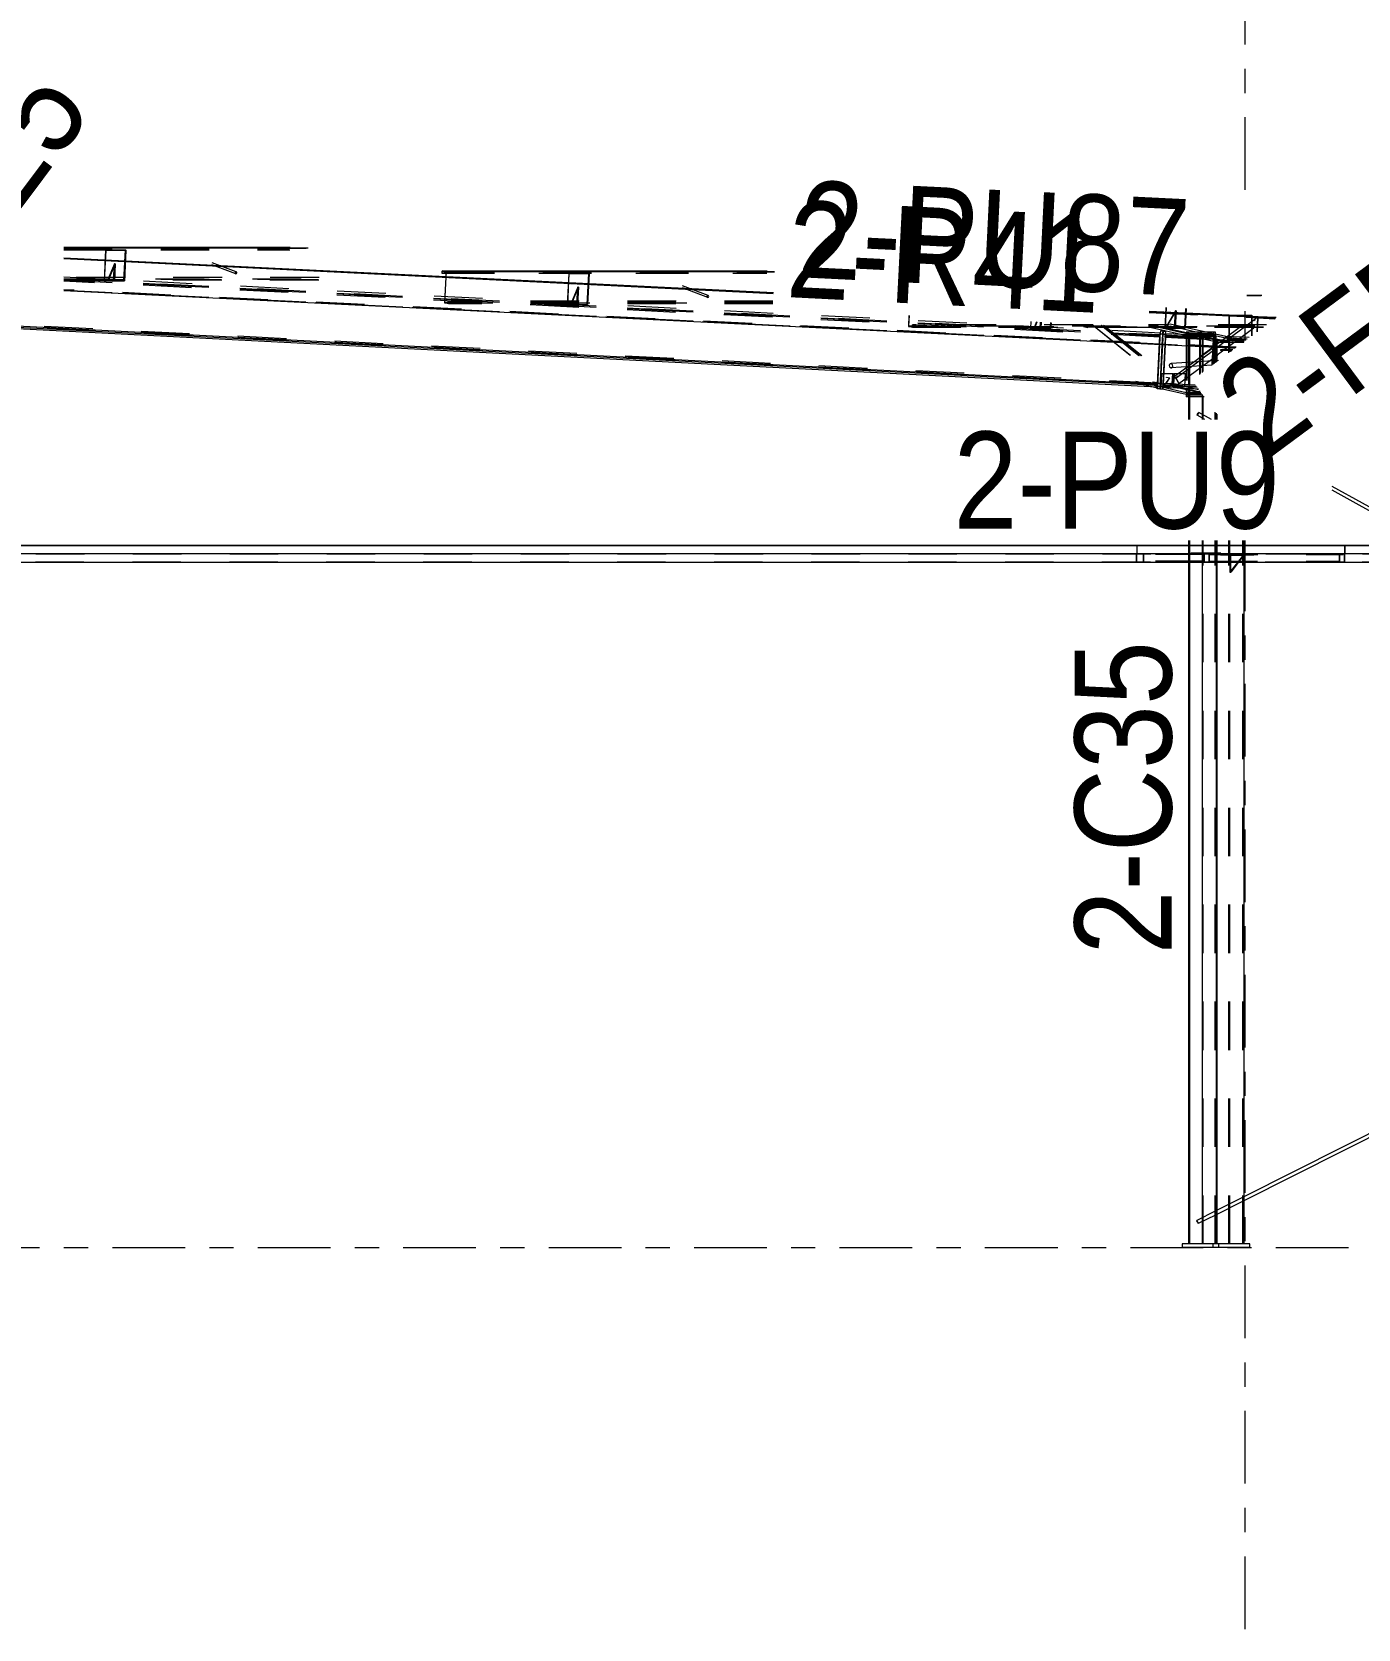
# Model space of a CAD drawing. Header units: millimetres. Extents: x -72 to 1100, y -472 to 348.
# Drawn here: x 874.2 to 928.9, y -15.8 to 50.2 of the extents above; entities that cross this region are included whole.
import ezdxf

# ---------------------------------------------------------------- set-up
doc = ezdxf.new("R2010")
doc.units = ezdxf.units.MM
for name, pattern in [('XKITLINE00', [0]), ('XKITLINE02', [4, 2, -2]), ('XKITLINE03', [6, 3, -1, 1, -1])]:
    doc.linetypes.add(name, pattern=pattern)
for name, color, linetype, lineweight in [('Part', 2, 'Continuous', 0), ('PartMark', 7, 'Continuous', 0), ('S-grid', 1, 'Continuous', 0)]:
    doc.layers.add(name, color=color, linetype=linetype, lineweight=lineweight)
doc.styles.add('ARIAL', font='ARIAL.TTF')

# ---------------------------------------------------------------- blocks, each defined once
blk = doc.blocks.new('*A6')
at = {"layer": 'S-grid', "color": 1, "linetype": 'XKITLINE03', "lineweight": 0}
blk.add_line((-22.448, 0), (1057.351, 0), dxfattribs=at)
blk = doc.blocks.new('*A737')
at = {"layer": 'Part', "color": 7, "linetype": 'XKITLINE02', "lineweight": 0}
for p, q in [((921.166, 36.431), (921.154, 36.388)), ((921.154, 36.388), (921.162, 36.342)), ((921.162, 36.342), (921.186, 36.307)), ((921.193, 36.46), (921.166, 36.431)), ((921.186, 36.307), (921.22, 36.29)), ((921.229, 36.468), (921.193, 36.46)), ((922.923, 36.409), (921.22, 36.29)), ((921.22, 36.29), (921.256, 36.298)), ((923.187, 36.604), (921.229, 36.468)), ((921.263, 36.452), (921.229, 36.468)), ((921.256, 36.298), (921.283, 36.327)), ((921.287, 36.416), (921.263, 36.452)), ((921.283, 36.327), (921.295, 36.371)), ((921.295, 36.371), (921.287, 36.416))]:
    blk.add_line(p, q, dxfattribs=at)
blk = doc.blocks.new('*A738')
at = {"layer": 'Part', "color": 2, "linetype": 'XKITLINE00', "lineweight": 0}
for p, q in [((919.806, 28.263), (919.806, 28.62)), ((987.113, 28.62), (919.806, 28.62)), ((919.825, 28.951), (919.825, 28.964)), ((983.722, 28.964), (919.825, 28.964)), ((983.876, 28.951), (919.825, 28.951)), ((919.827, 28.62), (919.827, 28.951)), ((987.113, 28.62), (987.113, 28.263)), ((987.133, 28.62), (987.133, 28.789)), ((987.113, 28.263), (919.806, 28.263))]:
    blk.add_line(p, q, dxfattribs=at)
at = {"layer": 'Part', "color": 7, "linetype": 'XKITLINE02', "lineweight": 0}
for p, q in [((987.133, 28.607), (919.807, 28.607)), ((919.807, 28.607), (919.807, 28.276)), ((919.827, 28.951), (919.825, 28.951)), ((919.827, 28.607), (919.827, 28.964)), ((987.133, 28.62), (987.113, 28.62)), ((987.113, 28.276), (987.113, 28.607)), ((987.133, 28.789), (987.133, 28.607)), ((919.808, 28.263), (919.806, 28.263)), ((919.807, 28.276), (919.808, 28.276)), ((987.114, 28.276), (919.807, 28.276)), ((919.808, 28.276), (919.808, 28.263)), ((987.113, 28.263), (987.114, 28.263)), ((987.114, 28.263), (987.113, 28.263)), ((987.114, 28.263), (987.114, 28.276))]:
    blk.add_line(p, q, dxfattribs=at)
blk = doc.blocks.new('*A739')
at = {"layer": 'Part', "color": 2, "linetype": 'XKITLINE00', "lineweight": 0}
blk.add_line((924.359, 39.293), (924.979, 39.293), dxfattribs=at)
at = {"layer": 'Part', "color": 7, "linetype": 'XKITLINE02', "lineweight": 0}
for p, q in [((924.359, 39.282), (924.949, 39.282)), ((917.627, 38.091), (917.622, 38.002)), ((917.622, 38.002), (917.789, 37.965)), ((917.622, 38.002), (919.37, 38.002)), ((917.633, 38.091), (917.629, 38.013)), ((917.783, 37.979), (917.629, 38.013)), ((919.146, 38.013), (917.629, 38.013)), ((917.788, 38.072), (917.783, 37.979)), ((919.828, 37.979), (917.783, 37.979)), ((917.794, 38.071), (917.788, 38.072)), ((917.988, 38.072), (917.788, 38.072)), ((917.789, 37.965), (917.794, 38.071)), ((920.105, 37.965), (917.789, 37.965)), ((918.014, 38.071), (917.794, 38.071)), ((920.297, 37.965), (920.105, 37.965)), ((925.023, 37.965), (920.297, 37.965)), ((925.042, 37.979), (920.298, 37.979)), ((920.299, 38.002), (924.661, 38.002)), ((924.691, 38.013), (920.3, 38.013)), ((925.167, 38.071), (920.302, 38.071)), ((925.169, 38.072), (920.303, 38.072))]:
    blk.add_line(p, q, dxfattribs=at)
blk = doc.blocks.new('*A740')
at = {"layer": 'Part', "color": 2, "linetype": 'XKITLINE00', "lineweight": 0}
for p, q in [((924.359, 39.293), (924.979, 39.293)), ((910.561, 37.965), (910.512, 37.976)), ((910.556, 37.979), (910.513, 37.988)), ((910.56, 38.072), (910.556, 37.979)), ((910.566, 38.071), (910.56, 38.072)), ((910.707, 38.072), (910.56, 38.072)), ((910.561, 37.965), (910.566, 38.071)), ((910.728, 37.965), (910.561, 37.965)), ((910.733, 38.071), (910.566, 38.071))]:
    blk.add_line(p, q, dxfattribs=at)
at = {"layer": 'Part', "color": 7, "linetype": 'XKITLINE02', "lineweight": 0}
for p, q in [((924.359, 39.282), (924.949, 39.282)), ((910.417, 38.458), (910.394, 38.002)), ((910.423, 38.458), (910.401, 38.013)), ((910.394, 38.002), (919.37, 38.002)), ((910.512, 37.976), (910.394, 38.002)), ((919.146, 38.013), (910.401, 38.013)), ((910.513, 37.988), (910.401, 38.013)), ((910.556, 37.979), (919.828, 37.979)), ((917.988, 38.072), (910.707, 38.072)), ((920.105, 37.965), (910.728, 37.965)), ((918.014, 38.071), (910.733, 38.071)), ((920.297, 37.965), (920.105, 37.965)), ((925.023, 37.965), (920.297, 37.965)), ((920.298, 37.979), (925.042, 37.979)), ((920.299, 38.002), (924.661, 38.002)), ((924.691, 38.013), (920.3, 38.013)), ((925.167, 38.071), (920.302, 38.071)), ((925.169, 38.072), (920.303, 38.072))]:
    blk.add_line(p, q, dxfattribs=at)
blk = doc.blocks.new('*A741')
at = {"layer": 'Part', "color": 7, "linetype": 'XKITLINE02', "lineweight": 0}
for p, q in [((921.874, 37.622), (920.298, 37.976)), ((921.874, 37.701), (920.302, 38.054)), ((922.404, 37.622), (920.459, 38.059)), ((920.516, 38.056), (922.448, 37.622)), ((922.978, 37.701), (921.195, 38.102)), ((921.195, 38.023), (922.978, 37.622)), ((922.978, 37.701), (921.874, 37.701)), ((921.874, 37.701), (921.874, 37.622)), ((921.874, 37.622), (922.404, 37.622)), ((922.404, 37.622), (922.404, 36.024)), ((922.448, 36.056), (922.448, 37.622)), ((922.448, 37.622), (922.978, 37.622)), ((922.978, 37.622), (922.978, 37.701)), ((920.898, 35.486), (919.78, 35.737)), ((920.429, 35.512), (919.78, 35.658)), ((921.569, 35.454), (920.459, 35.703)), ((922.448, 35.266), (920.516, 35.701)), ((921.195, 35.667), (922.36, 35.405)), ((920.765, 35.437), (920.655, 35.461)), ((920.877, 35.411), (920.776, 35.434)), ((921.195, 35.588), (922.43, 35.31)), ((922.404, 35.266), (921.858, 35.389)), ((921.874, 35.266), (921.858, 35.27)), ((921.874, 35.187), (921.858, 35.191)), ((922.404, 35.266), (921.874, 35.266)), ((921.874, 35.266), (921.874, 35.187)), ((921.874, 35.187), (922.522, 35.187)), ((922.404, 35.346), (922.404, 35.266)), ((922.448, 35.266), (922.448, 35.287)), ((922.463, 35.266), (922.448, 35.266))]:
    blk.add_line(p, q, dxfattribs=at)
at = {"layer": 'Part', "color": 2, "linetype": 'XKITLINE00', "lineweight": 0}
for p, q in [((920.655, 35.461), (920.429, 35.512)), ((920.776, 35.434), (920.765, 35.437)), ((921.858, 35.191), (920.877, 35.411)), ((921.858, 35.27), (920.898, 35.486)), ((921.858, 35.389), (921.569, 35.454))]:
    blk.add_line(p, q, dxfattribs=at)
blk = doc.blocks.new('*A742')
at = {"layer": 'Part', "color": 7, "linetype": 'XKITLINE02', "lineweight": 0}
for p, q in [((922.593, 28.607), (919.884, 28.607)), ((919.884, 28.607), (919.884, 28.593)), ((922.582, 28.593), (919.884, 28.593)), ((920.093, 28.321), (920.093, 28.593)), ((920.105, 28.321), (920.105, 28.607)), ((922.372, 28.593), (922.372, 28.607)), ((922.582, 28.321), (922.582, 28.593)), ((922.593, 28.607), (922.593, 28.321)), ((922.593, 28.321), (920.093, 28.321))]:
    blk.add_line(p, q, dxfattribs=at)
blk = doc.blocks.new('*A743')
at = {"layer": 'Part', "color": 7, "linetype": 'XKITLINE02', "lineweight": 0}
for p, q in [((921, 37.607), (920.901, 35.604)), ((920.999, 37.603), (920.982, 37.242)), ((920.989, 37.556), (920.992, 37.62)), ((920.999, 37.603), (920.989, 37.556)), ((920.992, 37.62), (921.014, 37.718)), ((920.992, 37.62), (922.565, 37.539)), ((920.999, 37.603), (922.289, 37.537)), ((921.011, 37.654), (921, 37.607)), ((921, 37.607), (922.264, 37.543)), ((921.014, 37.718), (921.011, 37.654)), ((921.011, 37.654), (921.99, 37.604)), ((921.014, 37.718), (921.993, 37.668)), ((921.993, 37.668), (921.99, 37.604)), ((921.99, 37.604), (922.264, 37.543)), ((922.565, 37.539), (921.993, 37.668)), ((920.989, 37.556), (922.562, 37.476)), ((922.264, 37.543), (922.262, 37.5)), ((922.983, 37.463), (922.262, 37.5)), ((922.262, 37.5), (922.286, 37.494)), ((922.286, 37.494), (922.289, 37.537)), ((923.007, 37.458), (922.286, 37.494)), ((922.289, 37.537), (922.562, 37.476)), ((922.562, 37.476), (922.565, 37.539)), ((922.931, 36.414), (922.983, 37.463)), ((922.983, 37.463), (923.007, 37.458)), ((923.007, 37.458), (922.992, 37.143)), ((920.901, 35.604), (920.912, 35.651)), ((920.901, 35.604), (922.264, 35.534)), ((920.912, 35.651), (920.909, 35.587)), ((922.228, 35.584), (920.912, 35.651)), ((920.909, 35.587), (920.887, 35.489)), ((920.909, 35.587), (922.277, 35.517))]:
    blk.add_line(p, q, dxfattribs=at)
at = {"layer": 'Part', "color": 2, "linetype": 'XKITLINE00', "lineweight": 0}
for p, q in [((920.982, 37.242), (920.9, 35.6)), ((922.992, 37.143), (922.957, 36.433)), ((920.89, 35.553), (920.9, 35.6)), ((920.9, 35.6), (922.268, 35.53)), ((920.887, 35.489), (920.89, 35.553)), ((922.354, 35.414), (920.887, 35.489)), ((922.304, 35.48), (920.89, 35.553))]:
    blk.add_line(p, q, dxfattribs=at)
blk = doc.blocks.new('*A744')
at = {"layer": 'Part', "color": 7, "linetype": 'XKITLINE02', "lineweight": 0}
for p, q in [((920.786, 35.523), (920.812, 36.056)), ((920.829, 36.052), (920.802, 35.519)), ((920.829, 36.052), (920.812, 36.056)), ((920.812, 36.056), (921.285, 36.056)), ((921.302, 36.052), (920.829, 36.052)), ((921.264, 35.629), (921.164, 35.523)), ((921.181, 35.519), (921.281, 35.626)), ((921.285, 36.056), (921.264, 35.629)), ((921.281, 35.626), (921.264, 35.629)), ((921.281, 35.626), (921.302, 36.052)), ((921.302, 36.052), (921.285, 36.056)), ((920.802, 35.519), (920.786, 35.523)), ((921.164, 35.523), (920.786, 35.523)), ((920.802, 35.519), (921.181, 35.519)), ((921.181, 35.519), (921.164, 35.523))]:
    blk.add_line(p, q, dxfattribs=at)
blk = doc.blocks.new('*A745')
at = {"layer": 'Part', "color": 7, "linetype": 'XKITLINE02', "lineweight": 0}
for p, q in [((921.406, 38.645), (921.037, 38.01)), ((921.069, 38.01), (921.437, 38.645)), ((921.371, 37.935), (921.406, 38.645)), ((921.437, 38.645), (921.402, 37.935)), ((921.437, 38.645), (921.406, 38.645)), ((921.069, 38.01), (921.037, 38.01)), ((921.037, 38.01), (921.371, 37.935)), ((921.402, 37.935), (921.069, 38.01)), ((921.402, 37.935), (921.371, 37.935))]:
    blk.add_line(p, q, dxfattribs=at)
blk = doc.blocks.new('*A746')
at = {"layer": 'Part', "color": 7, "linetype": 'XKITLINE02', "lineweight": 0}
for p, q in [((921.019, 38.79), (920.976, 37.935)), ((920.993, 37.931), (921.036, 38.79)), ((921.796, 37.935), (921.837, 38.75)), ((921.854, 38.75), (921.813, 37.931)), ((920.976, 37.935), (920.993, 37.931)), ((920.976, 37.935), (921.796, 37.935)), ((920.993, 37.931), (921.813, 37.931)), ((921.813, 37.931), (921.796, 37.935))]:
    blk.add_line(p, q, dxfattribs=at)
blk = doc.blocks.new('*A747')
at = {"layer": 'Part', "color": 2, "linetype": 'XKITLINE00', "lineweight": 0}
for p, q in [((891.305, 40.047), (875.545, 40.82)), ((904.82, 39.351), (875.545, 40.787)), ((904.822, 39.384), (891.609, 40.032)), ((923.627, 37.112), (875.545, 39.469)), ((923.627, 38.429), (920.329, 38.591)), ((923.627, 38.462), (920.331, 38.624)), ((924.816, 38.404), (924.556, 38.417)), ((924.809, 38.371), (924.556, 38.384)), ((924.809, 38.371), (924.781, 37.785)), ((924.816, 38.404), (924.809, 38.371))]:
    blk.add_line(p, q, dxfattribs=at)
at = {"layer": 'Part', "color": 7, "linetype": 'XKITLINE02', "lineweight": 0}
for p, q in [((891.609, 40.032), (891.305, 40.047)), ((923.917, 37.145), (875.545, 39.517)), ((875.545, 39.502), (923.899, 37.132)), ((923.877, 37.115), (875.545, 39.485)), ((920.328, 38.578), (924.809, 38.358)), ((920.328, 38.578), (924.809, 38.358)), ((920.33, 38.61), (924.816, 38.39)), ((920.33, 38.61), (924.816, 38.39)), ((924.556, 38.417), (923.627, 38.462)), ((924.556, 38.384), (923.627, 38.429)), ((924.781, 37.786), (924.809, 38.358)), ((924.809, 38.358), (924.816, 38.39)), ((924.816, 38.39), (924.816, 38.404)), ((923.857, 37.101), (923.627, 37.112))]:
    blk.add_line(p, q, dxfattribs=at)
blk = doc.blocks.new('*A749')
at = {"layer": 'Part', "color": 2, "linetype": 'XKITLINE00', "lineweight": 0}
for p, q in [((861.071, 28.263), (861.071, 28.62)), ((928.377, 28.62), (861.071, 28.62)), ((861.089, 28.951), (861.089, 28.964)), ((928.396, 28.964), (861.089, 28.964)), ((928.396, 28.951), (861.089, 28.951)), ((861.091, 28.62), (861.091, 28.951)), ((928.377, 28.62), (928.377, 28.263)), ((928.396, 28.964), (928.396, 28.951)), ((928.397, 28.62), (928.397, 28.951)), ((928.377, 28.263), (861.071, 28.263))]:
    blk.add_line(p, q, dxfattribs=at)
at = {"layer": 'Part', "color": 7, "linetype": 'XKITLINE02', "lineweight": 0}
for p, q in [((928.397, 28.607), (861.071, 28.607)), ((861.071, 28.607), (861.071, 28.276)), ((861.091, 28.951), (861.089, 28.951)), ((861.091, 28.607), (861.091, 28.964)), ((928.397, 28.62), (928.377, 28.62)), ((928.377, 28.276), (928.377, 28.607)), ((928.397, 28.964), (928.396, 28.964)), ((928.397, 28.964), (928.396, 28.964)), ((928.396, 28.951), (928.397, 28.951)), ((928.397, 28.951), (928.396, 28.951)), ((928.397, 28.964), (928.397, 28.607)), ((861.071, 28.276), (861.072, 28.276)), ((928.378, 28.276), (861.071, 28.276)), ((861.072, 28.263), (861.071, 28.263)), ((861.072, 28.276), (861.072, 28.263)), ((928.377, 28.263), (928.378, 28.263)), ((928.378, 28.263), (928.377, 28.263)), ((928.378, 28.263), (928.378, 28.276))]:
    blk.add_line(p, q, dxfattribs=at)
blk = doc.blocks.new('*A752')
at = {"layer": 'Part', "color": 7, "linetype": 'XKITLINE02', "lineweight": 0}
for p, q in [((920.786, 37.73), (875.545, 40.035)), ((875.545, 39.971), (920.783, 37.666)), ((920.764, 37.631), (875.545, 39.936)), ((875.545, 39.924), (920.772, 37.619)), ((920.771, 37.614), (875.545, 39.919)), ((920.761, 37.567), (875.545, 39.872)), ((870.866, 38.137), (920.68, 35.599)), ((920.673, 35.615), (870.878, 38.153)), ((920.683, 35.662), (870.912, 38.199)), ((920.771, 37.614), (920.672, 35.611)), ((920.673, 35.615), (920.772, 37.619)), ((920.764, 37.631), (920.761, 37.567)), ((920.761, 37.567), (920.771, 37.614)), ((920.786, 37.73), (920.764, 37.631)), ((920.772, 37.619), (920.783, 37.666)), ((920.783, 37.666), (920.786, 37.73)), ((920.68, 35.599), (920.658, 35.5)), ((920.672, 35.611), (920.662, 35.564)), ((920.672, 35.611), (920.663, 35.612)), ((920.683, 35.662), (920.673, 35.615)), ((920.68, 35.599), (920.683, 35.662)), ((920.658, 35.5), (920.657, 35.5)), ((920.662, 35.564), (920.658, 35.5)), ((920.662, 35.564), (920.661, 35.564))]:
    blk.add_line(p, q, dxfattribs=at)
at = {"layer": 'Part', "color": 2, "linetype": 'XKITLINE00', "lineweight": 0}
for p, q in [((920.657, 35.5), (870.794, 38.042)), ((920.661, 35.564), (870.84, 38.103)), ((920.663, 35.612), (870.875, 38.149))]:
    blk.add_line(p, q, dxfattribs=at)
blk = doc.blocks.new('*A756')
at = {"layer": 'Part', "color": 7, "linetype": 'XKITLINE02', "lineweight": 0}
for p, q in [((882.64, 40.173), (881.655, 40.542)), ((882.655, 40.257), (881.666, 40.628)), ((882.627, 40.248), (882.611, 40.219)), ((882.611, 40.219), (882.616, 40.188)), ((882.655, 40.257), (882.627, 40.248)), ((882.68, 40.241), (882.655, 40.257)), ((882.669, 40.182), (882.685, 40.21)), ((882.685, 40.21), (882.68, 40.241)), ((882.616, 40.188), (882.64, 40.173)), ((882.64, 40.173), (882.669, 40.182))]:
    blk.add_line(p, q, dxfattribs=at)
blk = doc.blocks.new('*A761')
at = {"layer": 'Part', "color": 7, "linetype": 'XKITLINE02', "lineweight": 0}
for p, q in [((877.272, 41.161), (877.209, 39.883)), ((877.226, 39.879), (877.289, 41.158)), ((877.289, 41.158), (877.272, 41.161)), ((877.272, 41.161), (878.092, 41.161)), ((877.289, 41.158), (878.109, 41.158)), ((878.029, 39.883), (878.092, 41.161)), ((878.109, 41.158), (878.046, 39.879)), ((878.092, 41.161), (878.109, 41.158)), ((877.209, 39.883), (877.226, 39.879)), ((877.209, 39.883), (878.029, 39.883)), ((877.226, 39.879), (878.046, 39.879)), ((878.046, 39.879), (878.029, 39.883))]:
    blk.add_line(p, q, dxfattribs=at)
blk = doc.blocks.new('*A762')
at = {"layer": 'Part', "color": 7, "linetype": 'XKITLINE02', "lineweight": 0}
for p, q in [((877.638, 40.593), (877.37, 39.935)), ((877.401, 39.935), (877.67, 40.593)), ((877.603, 39.883), (877.638, 40.593)), ((877.67, 40.593), (877.635, 39.883)), ((877.67, 40.593), (877.638, 40.593)), ((877.401, 39.935), (877.37, 39.935)), ((877.37, 39.935), (877.603, 39.883)), ((877.635, 39.883), (877.401, 39.935)), ((877.635, 39.883), (877.603, 39.883))]:
    blk.add_line(p, q, dxfattribs=at)
blk = doc.blocks.new('*A795')
at = {"layer": 'Part', "color": 7, "linetype": 'XKITLINE02', "lineweight": 0}
for p, q in [((896.384, 40.187), (896.321, 38.909)), ((896.338, 38.905), (896.401, 40.184)), ((896.401, 40.184), (896.384, 40.187)), ((896.384, 40.187), (897.204, 40.187)), ((896.401, 40.184), (897.221, 40.184)), ((897.141, 38.909), (897.204, 40.187)), ((897.221, 40.184), (897.158, 38.905)), ((897.204, 40.187), (897.221, 40.184)), ((896.321, 38.909), (896.338, 38.905)), ((896.321, 38.909), (897.141, 38.909)), ((896.338, 38.905), (897.158, 38.905)), ((897.158, 38.905), (897.141, 38.909))]:
    blk.add_line(p, q, dxfattribs=at)
blk = doc.blocks.new('*A796')
at = {"layer": 'Part', "color": 7, "linetype": 'XKITLINE02', "lineweight": 0}
for p, q in [((896.75, 39.619), (896.482, 38.961)), ((896.513, 38.961), (896.782, 39.619)), ((896.715, 38.909), (896.75, 39.619)), ((896.782, 39.619), (896.747, 38.909)), ((896.782, 39.619), (896.75, 39.619)), ((896.513, 38.961), (896.482, 38.961)), ((896.482, 38.961), (896.715, 38.909)), ((896.747, 38.909), (896.513, 38.961)), ((896.747, 38.909), (896.715, 38.909))]:
    blk.add_line(p, q, dxfattribs=at)
blk = doc.blocks.new('*A837')
at = {"layer": 'Part', "color": 2, "linetype": 'XKITLINE00', "lineweight": 0}
for p, q in [((891.155, 40.305), (891.15, 40.198)), ((891.322, 40.267), (891.155, 40.305)), ((891.155, 40.305), (904.545, 40.305)), ((891.156, 40.197), (891.16, 40.291)), ((891.16, 40.291), (891.315, 40.256)), ((891.315, 40.256), (891.304, 40.033)), ((891.322, 40.267), (891.31, 40.032)), ((891.322, 40.267), (904.867, 40.267)), ((891.15, 40.198), (891.156, 40.197)), ((891.312, 40.197), (891.156, 40.197)), ((891.413, 38.953), (891.361, 38.964)), ((891.418, 38.939), (891.361, 38.952)), ((891.418, 39.046), (891.413, 38.953)), ((891.424, 39.045), (891.418, 39.046)), ((891.594, 39.046), (891.418, 39.046)), ((891.418, 38.939), (891.424, 39.045)), ((891.615, 38.939), (891.418, 38.939)), ((891.62, 39.045), (891.424, 39.045))]:
    blk.add_line(p, q, dxfattribs=at)
at = {"layer": 'Part', "color": 7, "linetype": 'XKITLINE02', "lineweight": 0}
for p, q in [((904.569, 40.291), (891.16, 40.291)), ((891.315, 40.256), (904.866, 40.256)), ((891.15, 40.198), (904.521, 40.198)), ((891.304, 40.033), (891.252, 38.976)), ((891.31, 40.032), (891.258, 38.987)), ((891.318, 40.197), (891.312, 40.197)), ((891.318, 40.197), (904.548, 40.197)), ((891.361, 38.952), (891.252, 38.976)), ((891.252, 38.976), (904.801, 38.976)), ((891.361, 38.964), (891.258, 38.987)), ((904.802, 38.987), (891.258, 38.987)), ((904.8, 38.953), (891.413, 38.953)), ((904.805, 39.046), (891.594, 39.046)), ((904.799, 38.939), (891.615, 38.939)), ((904.805, 39.045), (891.62, 39.045))]:
    blk.add_line(p, q, dxfattribs=at)
blk = doc.blocks.new('*A838')
at = {"layer": 'Part', "color": 2, "linetype": 'XKITLINE00', "lineweight": 0}
for p, q in [((875.545, 41.279), (884.868, 41.279)), ((875.545, 41.242), (885.625, 41.242))]:
    blk.add_line(p, q, dxfattribs=at)
at = {"layer": 'Part', "color": 7, "linetype": 'XKITLINE02', "lineweight": 0}
for p, q in [((884.892, 41.265), (875.545, 41.265)), ((875.545, 41.23), (885.594, 41.23)), ((875.545, 41.172), (884.844, 41.172)), ((875.545, 41.171), (884.871, 41.171)), ((886.06, 40.02), (875.545, 40.02)), ((886.087, 40.019), (875.545, 40.019)), ((885.337, 39.961), (875.545, 39.961)), ((875.545, 39.95), (885.307, 39.95)), ((886.039, 39.927), (875.545, 39.927)), ((886.064, 39.913), (875.545, 39.913))]:
    blk.add_line(p, q, dxfattribs=at)
blk = doc.blocks.new('*A839')
at = {"layer": 'Part', "color": 7, "linetype": 'XKITLINE02', "lineweight": 0}
for p, q in [((902.112, 39.199), (901.069, 39.59)), ((902.127, 39.283), (901.079, 39.676)), ((902.098, 39.274), (902.082, 39.245)), ((902.082, 39.245), (902.088, 39.214)), ((902.088, 39.214), (902.112, 39.199)), ((902.127, 39.283), (902.098, 39.274)), ((902.112, 39.199), (902.14, 39.208)), ((902.151, 39.267), (902.127, 39.283)), ((902.14, 39.208), (902.157, 39.236)), ((902.157, 39.236), (902.151, 39.267))]:
    blk.add_line(p, q, dxfattribs=at)
blk = doc.blocks.new('*A840')
at = {"layer": 'Part', "color": 7, "linetype": 'XKITLINE02', "lineweight": 0}
for p, q in [((917.982, 38.073), (921.014, 35.648)), ((917.987, 38.072), (921.021, 35.646)), ((918.339, 38.055), (921.034, 35.899)), ((918.363, 38.053), (921.042, 35.911)), ((918.436, 38.05), (921.161, 35.871)), ((918.465, 38.048), (921.175, 35.881)), ((921.014, 35.648), (921.161, 35.871)), ((921.021, 35.646), (921.014, 35.648)), ((921.021, 35.646), (921.175, 35.881)), ((921.034, 35.899), (921.042, 35.911)), ((921.161, 35.871), (921.034, 35.899)), ((921.042, 35.911), (921.175, 35.881))]:
    blk.add_line(p, q, dxfattribs=at)
blk = doc.blocks.new('*A841')
at = {"layer": 'Part', "color": 7, "linetype": 'XKITLINE02', "lineweight": 0}
for p, q in [((920.799, 35.528), (920.912, 37.801)), ((920.887, 37.69), (920.865, 37.247)), ((920.912, 37.801), (920.887, 37.69)), ((920.887, 37.69), (920.994, 37.684)), ((920.906, 35.522), (921.019, 37.796)), ((921.019, 37.796), (920.912, 37.801)), ((920.994, 37.684), (920.972, 37.242)), ((920.994, 37.684), (921.019, 37.796)), ((920.775, 35.417), (920.799, 35.528)), ((920.799, 35.528), (920.906, 35.522)), ((920.906, 35.522), (920.899, 35.488))]:
    blk.add_line(p, q, dxfattribs=at)
at = {"layer": 'Part', "color": 2, "linetype": 'XKITLINE00', "lineweight": 0}
for p, q in [((920.865, 37.247), (920.775, 35.417)), ((920.972, 37.242), (920.882, 35.411)), ((920.882, 35.411), (920.775, 35.417)), ((920.899, 35.488), (920.882, 35.411))]:
    blk.add_line(p, q, dxfattribs=at)
blk = doc.blocks.new('*A842')
at = {"layer": 'Part', "color": 7, "linetype": 'XKITLINE02', "lineweight": 0}
for p, q in [((920.678, 35.534), (920.791, 37.807)), ((920.766, 37.696), (920.744, 37.253)), ((920.791, 37.807), (920.766, 37.696)), ((920.766, 37.696), (920.873, 37.69)), ((920.785, 35.529), (920.898, 37.802)), ((920.898, 37.802), (920.791, 37.807)), ((920.873, 37.69), (920.851, 37.248)), ((920.873, 37.69), (920.898, 37.802)), ((920.654, 35.423), (920.678, 35.534)), ((920.678, 35.534), (920.785, 35.529)), ((920.785, 35.529), (920.779, 35.5))]:
    blk.add_line(p, q, dxfattribs=at)
at = {"layer": 'Part', "color": 2, "linetype": 'XKITLINE00', "lineweight": 0}
for p, q in [((920.744, 37.253), (920.654, 35.423)), ((920.851, 37.248), (920.761, 35.417)), ((920.761, 35.417), (920.654, 35.423)), ((920.779, 35.5), (920.761, 35.417))]:
    blk.add_line(p, q, dxfattribs=at)
blk = doc.blocks.new('*A843')
at = {"layer": 'Part', "color": 7, "linetype": 'XKITLINE02', "lineweight": 0}
for p, q in [((915.446, 38.202), (915.433, 37.935)), ((915.433, 37.935), (915.45, 37.931)), ((915.433, 37.935), (916.253, 37.935)), ((915.45, 37.931), (915.463, 38.201)), ((915.45, 37.931), (916.269, 37.931)), ((916.253, 37.935), (916.264, 38.16)), ((916.269, 37.931), (916.253, 37.935)), ((916.281, 38.159), (916.269, 37.931))]:
    blk.add_line(p, q, dxfattribs=at)
blk = doc.blocks.new('*A844')
at = {"layer": 'Part', "color": 7, "linetype": 'XKITLINE02', "lineweight": 0}
for p, q in [((915.677, 38.19), (915.594, 37.987)), ((915.625, 37.987), (915.594, 37.987)), ((915.594, 37.987), (915.827, 37.935)), ((915.625, 37.987), (915.707, 38.189)), ((915.859, 37.935), (915.625, 37.987)), ((915.827, 37.935), (915.839, 38.182)), ((915.859, 37.935), (915.827, 37.935)), ((915.871, 38.18), (915.859, 37.935))]:
    blk.add_line(p, q, dxfattribs=at)
blk = doc.blocks.new('*A850')
at = {"layer": 'S-grid', "color": 1, "linetype": 'XKITLINE03', "lineweight": 0}
for p, q in [((924.284, 43.636), (924.284, 97.204)), ((924.284, 37.417), (924.284, 38.63)), ((924.284, -15.75), (924.284, 29.164))]:
    blk.add_line(p, q, dxfattribs=at)
blk = doc.blocks.new('*A856')
at = {"layer": 'Part', "color": 7, "linetype": 'XKITLINE02', "lineweight": 0}
for p, q in [((921.314, 35.629), (921.335, 36.056)), ((921.404, 35.523), (921.314, 35.629)), ((921.314, 35.629), (921.331, 35.626)), ((921.352, 36.052), (921.331, 35.626)), ((921.331, 35.626), (921.42, 35.519)), ((921.335, 36.056), (921.809, 36.056)), ((921.335, 36.056), (921.352, 36.052)), ((921.825, 36.052), (921.352, 36.052)), ((921.809, 36.056), (921.782, 35.523)), ((921.799, 35.519), (921.825, 36.052)), ((921.809, 36.056), (921.825, 36.052)), ((921.782, 35.523), (921.404, 35.523)), ((921.404, 35.523), (921.42, 35.519)), ((921.42, 35.519), (921.799, 35.519)), ((921.782, 35.523), (921.799, 35.519))]:
    blk.add_line(p, q, dxfattribs=at)
blk = doc.blocks.new('*A857')
at = {"layer": 'Part', "color": 7, "linetype": 'XKITLINE02', "lineweight": 0}
for p, q in [((921.858, 37.773), (921.858, 35.439)), ((923.061, 37.773), (921.858, 37.773)), ((921.925, 37.773), (921.925, 35.436)), ((922.994, 36.461), (922.994, 37.773)), ((923.061, 36.51), (923.061, 37.773)), ((922.591, 35.094), (921.948, 35.094))]:
    blk.add_line(p, q, dxfattribs=at)
at = {"layer": 'Part', "color": 2, "linetype": 'XKITLINE00', "lineweight": 0}
for p, q in [((921.858, 35.439), (921.858, 35.094)), ((921.948, 35.094), (921.858, 35.094)), ((921.925, 35.436), (921.925, 35.094))]:
    blk.add_line(p, q, dxfattribs=at)
blk = doc.blocks.new('*A858')
at = {"layer": 'Part', "color": 7, "linetype": 'XKITLINE02', "lineweight": 0}
for p, q in [((923.489, 37.528), (923.492, 37.592)), ((924.454, 37.543), (923.492, 37.592)), ((923.492, 37.592), (924.064, 37.463)), ((922.99, 36.458), (923.04, 37.46)), ((923.016, 36.477), (923.064, 37.455)), ((923.04, 37.46), (923.761, 37.424)), ((923.064, 37.455), (923.04, 37.46)), ((923.785, 37.418), (923.064, 37.455)), ((924.373, 37.483), (923.489, 37.528)), ((923.763, 37.466), (923.489, 37.528)), ((923.761, 37.424), (923.763, 37.466)), ((923.761, 37.424), (923.785, 37.418)), ((924.313, 37.438), (923.763, 37.466)), ((923.787, 37.461), (923.785, 37.418)), ((924.307, 37.434), (923.787, 37.461)), ((924.061, 37.399), (923.787, 37.461)), ((924.064, 37.463), (924.061, 37.399)), ((924.247, 37.39), (924.061, 37.399)), ((924.328, 37.45), (924.064, 37.463))]:
    blk.add_line(p, q, dxfattribs=at)
blk = doc.blocks.new('*A862')
at = {"layer": 'Part', "color": 2, "linetype": 'XKITLINE00', "lineweight": 0}
for p, q in [((922.01, 35.171), (922.01, 35.242)), ((922.01, 35.242), (922.481, 35.242)), ((922.534, 35.171), (922.01, 35.171))]:
    blk.add_line(p, q, dxfattribs=at)
at = {"layer": 'Part', "color": 7, "linetype": 'XKITLINE02', "lineweight": 0}
blk.add_line((922.42, 35.171), (922.42, 35.242), dxfattribs=at)
blk = doc.blocks.new('*A863')
at = {"layer": 'Part', "color": 7, "linetype": 'XKITLINE02', "lineweight": 0}
for p, q in [((921.948, 37.613), (921.951, 37.684)), ((923.121, 37.349), (921.948, 37.613)), ((923.051, 37.613), (921.948, 37.613)), ((923.124, 37.42), (921.951, 37.684)), ((921.951, 37.684), (923.055, 37.684)), ((923.055, 37.684), (923.051, 37.613)), ((924.2, 37.355), (923.051, 37.613)), ((924.228, 37.42), (923.055, 37.684)), ((923.124, 37.42), (923.121, 37.349)), ((923.121, 37.349), (924.192, 37.349)), ((924.228, 37.42), (923.124, 37.42)), ((924.192, 37.349), (924.225, 37.349)), ((924.225, 37.349), (924.2, 37.355)), ((924.225, 37.349), (924.226, 37.374)), ((924.226, 37.374), (924.228, 37.42))]:
    blk.add_line(p, q, dxfattribs=at)
blk = doc.blocks.new('*A864')
at = {"layer": 'Part', "color": 2, "linetype": 'XKITLINE00', "lineweight": 0}
for p, q in [((923.627, 38.468), (924.556, 38.468)), ((923.627, 38.468), (923.627, 37.043)), ((924.555, 38.468), (924.555, 37.618)), ((924.556, 37.618), (924.556, 38.468)), ((923.779, 37.043), (923.627, 37.043))]:
    blk.add_line(p, q, dxfattribs=at)
at = {"layer": 'Part', "color": 7, "linetype": 'XKITLINE02', "lineweight": 0}
for p, q in [((923.627, 38.468), (923.627, 38.468)), ((923.627, 37.043), (923.627, 38.468)), ((923.627, 37.043), (923.627, 37.043))]:
    blk.add_line(p, q, dxfattribs=at)
blk = doc.blocks.new('*A865')
at = {"layer": 'Part', "color": 2, "linetype": 'XKITLINE00', "lineweight": 0}
blk.add_line((923.657, 37.007), (923.657, 36.952), dxfattribs=at)
at = {"layer": 'Part', "color": 7, "linetype": 'XKITLINE02', "lineweight": 0}
for p, q in [((923.731, 37.007), (923.657, 37.007)), ((923.657, 37.007), (923.689, 37.007)), ((923.689, 36.976), (923.689, 37.007)), ((923.689, 37.007), (923.731, 37.007))]:
    blk.add_line(p, q, dxfattribs=at)
blk = doc.blocks.new('*A866')
at = {"layer": 'Part', "color": 2, "linetype": 'XKITLINE00', "lineweight": 0}
for p, q in [((923.779, 37.043), (923.263, 37.043)), ((923.263, 37.043), (923.263, 37.007)), ((923.731, 37.007), (923.263, 37.007)), ((923.627, 37.007), (923.627, 37.043))]:
    blk.add_line(p, q, dxfattribs=at)
at = {"layer": 'Part', "color": 7, "linetype": 'XKITLINE02', "lineweight": 0}
blk.add_line((923.646, 37.007), (923.646, 37.043), dxfattribs=at)
blk = doc.blocks.new('*A906')
at = {"layer": 'Part', "color": 2, "linetype": 'XKITLINE00', "lineweight": 0}
for p, q in [((924.781, 37.785), (924.809, 38.371)), ((924.809, 38.371), (924.816, 38.404)), ((924.809, 38.371), (925.525, 38.336)), ((925.567, 38.367), (924.816, 38.404)), ((933.401, 37.95), (963.557, 36.472)), ((948.666, 37.235), (933.443, 37.981)), ((963.559, 36.505), (948.953, 37.221)), ((970.227, 34.827), (931.734, 36.714))]:
    blk.add_line(p, q, dxfattribs=at)
at = {"layer": 'Part', "color": 7, "linetype": 'XKITLINE02', "lineweight": 0}
for p, q in [((924.809, 38.358), (924.781, 37.786)), ((924.816, 38.39), (924.809, 38.358)), ((924.809, 38.358), (925.508, 38.324)), ((924.816, 38.404), (924.816, 38.39)), ((924.816, 38.39), (925.549, 38.354)), ((933.385, 37.938), (963.556, 36.459)), ((933.425, 37.968), (963.558, 36.491)), ((948.953, 37.221), (948.666, 37.235)), ((970.228, 34.843), (931.754, 36.729)), ((931.776, 36.746), (970.229, 34.86)), ((970.23, 34.875), (931.794, 36.759))]:
    blk.add_line(p, q, dxfattribs=at)
blk = doc.blocks.new('*A907')
at = {"layer": 'Part', "color": 2, "linetype": 'XKITLINE00', "lineweight": 0}
for p, q in [((978, 29.164), (977.603, 28.964)), ((978.316, 29.164), (977.919, 28.964)), ((976.21, 28.263), (953.849, 17.001)), ((976.526, 28.263), (953.999, 16.918)), ((953.703, 16.928), (924.225, 2.082)), ((953.854, 16.845), (924.225, 1.922)), ((923.054, 1.492), (922.289, 1.107)), ((923.061, 1.336), (922.353, 0.979)), ((922.295, 1.092), (922.289, 1.107)), ((922.317, 1.049), (922.295, 1.092)), ((922.341, 1.002), (922.317, 1.049)), ((922.353, 0.979), (922.341, 1.002))]:
    blk.add_line(p, q, dxfattribs=at)
at = {"layer": 'Part', "color": 7, "linetype": 'XKITLINE02', "lineweight": 0}
for p, q in [((977.603, 28.964), (976.21, 28.263)), ((977.919, 28.964), (976.526, 28.263)), ((953.849, 17.001), (953.703, 16.928)), ((953.999, 16.918), (953.854, 16.845)), ((924.225, 2.082), (923.054, 1.492)), ((924.225, 1.922), (923.061, 1.336)), ((922.289, 1.107), (922.301, 1.084)), ((922.301, 1.084), (922.325, 1.038)), ((922.325, 1.038), (922.346, 0.994)), ((922.346, 0.994), (922.353, 0.979))]:
    blk.add_line(p, q, dxfattribs=at)
blk = doc.blocks.new('*A908')
at = {"layer": 'Part', "color": 7, "linetype": 'XKITLINE02', "lineweight": 0}
for p, q in [((922.321, 34.367), (922.304, 34.337)), ((922.348, 34.415), (922.321, 34.367)), ((922.368, 34.452), (922.348, 34.415)), ((922.369, 34.457), (922.368, 34.452)), ((933.258, 28.263), (931.993, 28.964)), ((933.539, 28.263), (932.274, 28.964)), ((953.852, 16.843), (953.701, 16.927)), ((953.991, 16.922), (953.857, 16.996)), ((982.508, 0.953), (981.751, 1.373)), ((982.573, 1.073), (981.773, 1.516)), ((982.508, 0.953), (982.525, 0.983)), ((982.509, 0.958), (982.508, 0.953)), ((982.529, 0.995), (982.509, 0.958)), ((982.525, 0.983), (982.551, 1.031)), ((982.556, 1.042), (982.529, 0.995)), ((982.551, 1.031), (982.571, 1.068)), ((982.573, 1.073), (982.556, 1.042)), ((982.571, 1.068), (982.573, 1.073))]:
    blk.add_line(p, q, dxfattribs=at)
at = {"layer": 'Part', "color": 2, "linetype": 'XKITLINE00', "lineweight": 0}
for p, q in [((922.304, 34.337), (922.306, 34.342)), ((922.615, 34.164), (922.304, 34.337)), ((922.306, 34.342), (922.326, 34.379)), ((922.326, 34.379), (922.352, 34.426)), ((922.352, 34.426), (922.369, 34.457)), ((922.897, 34.164), (922.369, 34.457)), ((932.274, 28.964), (927.872, 31.405)), ((931.993, 28.964), (927.872, 31.249)), ((953.701, 16.927), (933.258, 28.263)), ((953.857, 16.996), (933.539, 28.263)), ((981.751, 1.373), (953.852, 16.843)), ((981.773, 1.516), (953.991, 16.922))]:
    blk.add_line(p, q, dxfattribs=at)
blk = doc.blocks.new('*A913')
at = {"layer": 'Part', "color": 7, "linetype": 'XKITLINE02', "lineweight": 0}
for p, q in [((921.948, 37.613), (921.948, 35.435)), ((921.948, 37.613), (921.985, 37.604)), ((923.051, 37.613), (921.948, 37.613)), ((921.985, 37.604), (921.985, 35.433)), ((921.985, 37.604), (922.514, 37.604)), ((922.514, 37.604), (922.514, 36.105)), ((922.514, 37.604), (923.614, 37.357)), ((922.559, 36.138), (922.559, 37.604)), ((922.559, 37.604), (923.088, 37.604)), ((923.658, 37.357), (922.559, 37.604)), ((923.051, 36.504), (923.051, 37.613)), ((923.088, 37.604), (923.051, 37.613)), ((923.088, 36.531), (923.088, 37.604)), ((923.084, 37.357), (923.084, 37.139)), ((923.084, 37.357), (923.121, 37.349)), ((923.614, 37.357), (923.084, 37.357)), ((923.121, 37.349), (923.121, 37.137)), ((923.121, 37.349), (924.192, 37.349)), ((923.614, 36.92), (923.614, 37.357)), ((923.658, 36.953), (923.658, 37.357)), ((924.188, 37.357), (923.658, 37.357)), ((924.188, 37.346), (924.188, 37.357)), ((924.188, 37.357), (924.2, 37.355)), ((924.192, 37.349), (924.225, 37.349)), ((924.2, 37.355), (924.225, 37.349)), ((922.514, 35.197), (922.514, 35.171)), ((922.559, 34.164), (922.559, 35.137)), ((922.514, 34.376), (922.514, 34.22)), ((923.051, 34.164), (923.051, 34.472)), ((923.088, 34.164), (923.088, 34.422)), ((922.559, 0.143), (922.559, 29.164)), ((923.051, 0.143), (923.051, 29.164)), ((923.088, 0.143), (923.088, 29.164)), ((923.614, 0.143), (923.614, 29.164)), ((923.658, 0.143), (923.658, 29.164)), ((924.188, 0.143), (924.188, 29.164)), ((921.948, 28.964), (921.948, 28.263)), ((921.985, 28.964), (921.985, 28.263)), ((922.514, 28.964), (922.514, 28.263)), ((923.084, 28.964), (923.084, 28.263)), ((923.121, 28.964), (923.121, 28.263)), ((924.225, 28.964), (924.225, 28.263)), ((922.514, 1.22), (922.514, 1.061)), ((924.225, 0.143), (921.948, 0.143))]:
    blk.add_line(p, q, dxfattribs=at)
at = {"layer": 'Part', "color": 2, "linetype": 'XKITLINE00', "lineweight": 0}
for p, q in [((923.084, 37.139), (923.084, 36.528)), ((923.121, 37.137), (923.121, 36.555)), ((921.948, 35.435), (921.948, 34.164)), ((921.985, 35.433), (921.985, 34.164)), ((922.514, 35.171), (922.514, 34.376)), ((923.084, 34.428), (923.084, 34.164)), ((923.121, 34.378), (923.121, 34.164)), ((922.514, 34.22), (922.514, 34.164)), ((921.948, 29.164), (921.948, 28.964)), ((921.985, 29.164), (921.985, 28.964)), ((922.514, 29.164), (922.514, 28.964)), ((923.084, 29.164), (923.084, 28.964)), ((923.121, 29.164), (923.121, 28.964)), ((924.225, 29.164), (924.225, 28.964)), ((921.948, 28.263), (921.948, 0.143)), ((921.985, 28.263), (921.985, 0.143)), ((922.514, 28.263), (922.514, 1.22)), ((923.084, 28.263), (923.084, 0.143)), ((923.121, 28.263), (923.121, 0.143)), ((924.225, 28.263), (924.225, 0.143)), ((922.514, 1.061), (922.514, 0.143))]:
    blk.add_line(p, q, dxfattribs=at)
blk = doc.blocks.new('*A914')
at = {"layer": 'Part', "color": 2, "linetype": 'XKITLINE00', "lineweight": 0}
for p, q in [((924.48, 0.143), (921.692, 0.143)), ((921.692, 0.143), (921.692, 0)), ((924.48, 0), (921.692, 0)), ((922.966, 0), (922.966, 0.143)), ((924.48, 0), (924.48, 0.143))]:
    blk.add_line(p, q, dxfattribs=at)
at = {"layer": 'Part', "color": 7, "linetype": 'XKITLINE02', "lineweight": 0}
blk.add_line((923.206, 0), (923.206, 0.143), dxfattribs=at)
blk = doc.blocks.new('*A918')
at = {"layer": 'Part', "color": 7, "linetype": 'XKITLINE02', "lineweight": 0}
for p, q in [((923.286, 28.643), (922.612, 28.643)), ((922.612, 28.607), (922.612, 28.643)), ((923.286, 28.607), (922.612, 28.607)), ((922.656, 28.607), (922.656, 28.643)), ((922.813, 28.607), (922.813, 28.643)), ((923.035, 28.607), (923.035, 28.643)), ((923.286, 28.643), (923.286, 28.607))]:
    blk.add_line(p, q, dxfattribs=at)
blk = doc.blocks.new('*A919')
at = {"layer": 'Part', "color": 7, "linetype": 'XKITLINE02', "lineweight": 0}
for p, q in [((922.038, 28.607), (922.038, 28.643)), ((922.763, 28.643), (922.038, 28.643)), ((922.763, 28.607), (922.038, 28.607)), ((922.29, 28.643), (922.29, 28.607)), ((922.417, 28.607), (922.417, 28.643)), ((922.562, 28.607), (922.562, 28.643)), ((922.763, 28.607), (922.763, 28.643))]:
    blk.add_line(p, q, dxfattribs=at)
blk = doc.blocks.new('*A920')
at = {"layer": 'Part', "color": 7, "linetype": 'XKITLINE02', "lineweight": 0}
for p, q in [((928.334, 28.607), (922.798, 28.607)), ((922.798, 28.607), (922.798, 28.321)), ((922.806, 28.593), (928.334, 28.593)), ((922.806, 28.321), (922.806, 28.593)), ((922.951, 28.607), (922.951, 28.593)), ((928.181, 28.321), (928.181, 28.607)), ((928.188, 28.321), (928.188, 28.593)), ((928.334, 28.593), (928.334, 28.607)), ((922.798, 28.321), (928.188, 28.321))]:
    blk.add_line(p, q, dxfattribs=at)
blk = doc.blocks.new('*A921')
at = {"layer": 'Part', "color": 7, "linetype": 'XKITLINE02', "lineweight": 0}
for p, q in [((924.645, 28.607), (923.263, 28.607)), ((923.263, 28.607), (923.263, 28.571)), ((924.645, 28.571), (923.263, 28.571)), ((923.628, 28.571), (923.628, 28.607)), ((923.646, 28.571), (923.646, 28.607)), ((924.083, 28.607), (924.083, 28.571)), ((924.557, 28.571), (924.557, 28.607)), ((924.645, 28.571), (924.645, 28.607))]:
    blk.add_line(p, q, dxfattribs=at)
blk = doc.blocks.new('*A922')
at = {"layer": 'Part', "color": 7, "linetype": 'XKITLINE02', "lineweight": 0}
for p, q in [((923.657, 28.571), (923.657, 28.263)), ((924.206, 28.571), (923.657, 28.571)), ((923.657, 28.571), (923.689, 28.571)), ((923.689, 27.857), (923.689, 28.571)), ((923.689, 28.571), (924.237, 28.571)), ((924.206, 28.571), (923.969, 28.263)), ((924.237, 28.571), (924, 28.263)), ((924.206, 28.571), (924.237, 28.571))]:
    blk.add_line(p, q, dxfattribs=at)
at = {"layer": 'Part', "color": 2, "linetype": 'XKITLINE00', "lineweight": 0}
for p, q in [((923.657, 28.263), (923.657, 27.857)), ((923.969, 28.263), (923.657, 27.857)), ((923.657, 27.857), (923.689, 27.857)), ((924, 28.263), (923.689, 27.857))]:
    blk.add_line(p, q, dxfattribs=at)
blk = doc.blocks.new('*A923')
at = {"layer": 'Part', "color": 7, "linetype": 'XKITLINE02', "lineweight": 0}
for p, q in [((924.735, 38.332), (921.428, 35.881)), ((921.428, 35.871), (924.696, 38.292)), ((924.035, 37.942), (921.295, 35.911)), ((921.301, 35.899), (924.031, 37.922)), ((921.552, 35.648), (924.611, 37.914)), ((924.646, 37.934), (921.559, 35.646)), ((921.428, 35.881), (921.295, 35.911)), ((921.295, 35.911), (921.301, 35.899)), ((921.301, 35.899), (921.428, 35.871)), ((921.559, 35.646), (921.428, 35.881)), ((921.428, 35.871), (921.552, 35.648)), ((921.552, 35.648), (921.559, 35.646))]:
    blk.add_line(p, q, dxfattribs=at)
blk = doc.blocks.new('*A1147')
at = {"layer": 'PartMark', "color": 3, "style": 'ARIAL', "width": 0.85}
blk.add_text('2-PU9', height=4, dxfattribs=at).set_placement((912.253, 29.664))
blk = doc.blocks.new('*A1148')
at = {"layer": 'PartMark', "color": 3, "style": 'ARIAL', "width": 0.85}
blk.add_text('2-C35', height=4, rotation=90.00021, dxfattribs=at).set_placement((921.248, 12.085))
blk = doc.blocks.new('*A1149')
at = {"layer": 'PartMark', "color": 3, "style": 'ARIAL', "width": 0.85}
blk.add_text('2-PU87', height=4, rotation=-2.80749, dxfattribs=at).set_placement((905.788, 40.038))
blk = doc.blocks.new('*A1153')
at = {"layer": 'PartMark', "color": 3, "style": 'ARIAL', "width": 0.85}
blk.add_text('2-R41', height=4, rotation=-2.91636, dxfattribs=at).set_placement((905.314, 39.219))
blk = doc.blocks.new('*A1155')
at = {"layer": 'PartMark', "color": 3, "style": 'ARIAL', "width": 0.85}
blk.add_text('2-FB25', height=4, rotation=53.16475, dxfattribs=at).set_placement((867.461, 34.426))
blk = doc.blocks.new('*A1166')
at = {"layer": 'PartMark', "color": 3, "style": 'ARIAL', "width": 0.85}
blk.add_text('2-FB1', height=4, rotation=36.54325, dxfattribs=at).set_placement((925.161, 32.466))

msp = doc.modelspace()

# ---------------------------------------------------------------- block references
at = {"lineweight": 0}
for name in ['*A850', '*A1155', '*A1149', '*A1153', '*A1166', '*A838', '*A761', '*A747', '*A762', '*A756', '*A837', '*A752', '*A795', '*A796', '*A839', '*A740', '*A739', '*A746', '*A745', '*A923', '*A864', '*A906', '*A843', '*A844', '*A840', '*A741', '*A842', '*A841', '*A743', '*A857', '*A863', '*A913', '*A858', '*A866', '*A865', '*A737', '*A744', '*A856', '*A862', '*A908', '*A1147', '*A907', '*A749', '*A738', '*A742', '*A919', '*A918', '*A920', '*A921', '*A922', '*A1148', '*A6', '*A914']:
    msp.add_blockref(name, (0, 0), dxfattribs=at)

doc.saveas('drawing.dxf')
